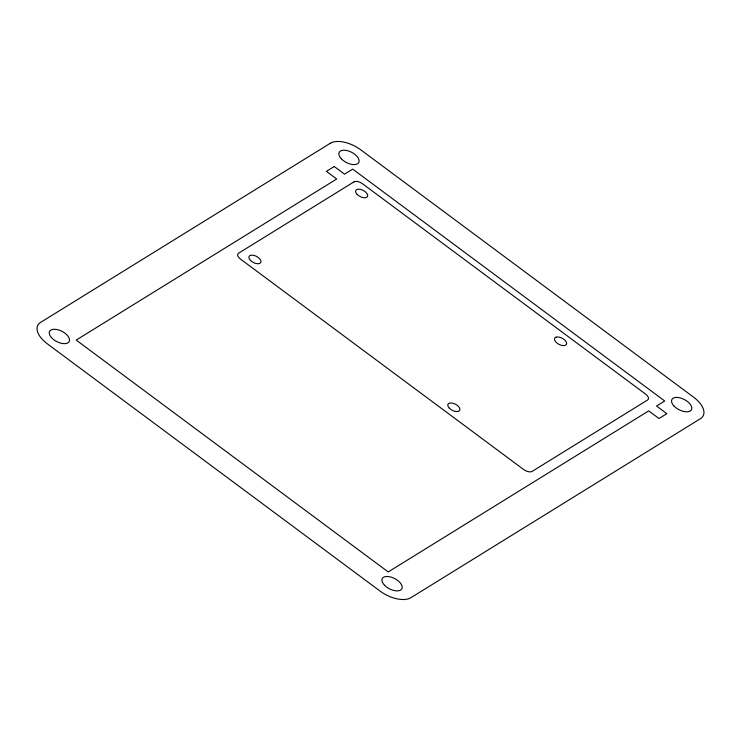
<?xml version="1.0" encoding="UTF-8"?>
<svg xmlns="http://www.w3.org/2000/svg" width="741" height="741" viewBox="0 0 741 741"><rect width="100%" height="100%" fill="white"/><g stroke="black" fill="none" stroke-linecap="round" stroke-linejoin="round"><path stroke-width="1.11" d="M330.291 143.282L40.505 322.455A24.277 12.653 27.4 0 0 47.387 343.861L380.059 591.077A24.314 12.671 27.4 0 0 410.912 597.691L700.477 418.656A24.397 12.708 27.4 0 0 693.557 397.148L360.719 149.802A23.971 12.486 27.4 0 0 330.291 143.282M334.247 166.512L326.411 171.366L336.701 179.007L76.203 340.073L388.21 571.941L648.708 410.875L658.999 418.517L666.835 413.673L656.545 406.031L664.714 400.983L352.697 169.115L344.537 174.163L334.247 166.512M353.985 181.86L238.574 253.218A6.623 3.455 27.4 0 0 240.455 259.063L523.73 469.572A6.623 3.455 27.4 0 0 532.149 471.378L647.56 400.02A6.623 3.455 27.4 0 0 645.68 394.175L362.395 183.657A6.623 3.455 27.4 0 0 353.985 181.86M555.991 337.192L555.102 337.692A6.623 3.455 27.4 0 0 556.5 342.666L557.816 343.685A6.623 3.455 27.4 0 0 565.735 345.084A6.623 3.455 27.4 0 0 564.188 339.563A6.623 3.455 27.4 0 0 555.991 337.192M384.56 585.279A11.041 5.752 27.4 0 0 401.733 588.975A11.041 5.752 27.4 0 0 389.849 576.804A11.041 5.752 27.4 0 0 384.56 585.279M341.314 158.787A11.041 5.752 27.4 0 0 358.588 162.825A11.041 5.752 27.4 0 0 347.075 150.58A11.041 5.752 27.4 0 0 341.314 158.787M674.125 406.151A11.041 5.752 27.4 0 0 691.325 409.94A11.041 5.752 27.4 0 0 679.534 397.75A11.041 5.752 27.4 0 0 674.125 406.151M51.379 337.507A11.041 5.752 27.4 0 0 68.802 342.12A11.041 5.752 27.4 0 0 57.955 329.773A11.041 5.752 27.4 0 0 51.379 337.507M357.143 194.429A6.623 3.455 27.4 0 0 367.453 196.643A6.623 3.455 27.4 0 0 360.302 189.344A6.623 3.455 27.4 0 0 357.143 194.429M250.449 260.406A6.623 3.455 27.4 0 0 260.749 262.61A6.623 3.455 27.4 0 0 253.607 255.312A6.623 3.455 27.4 0 0 250.449 260.406M449.352 408.226A6.632 3.455 27.4 0 0 459.67 410.44A6.632 3.455 27.4 0 0 452.519 403.123A6.632 3.455 27.4 0 0 449.352 408.226"/></g></svg>
